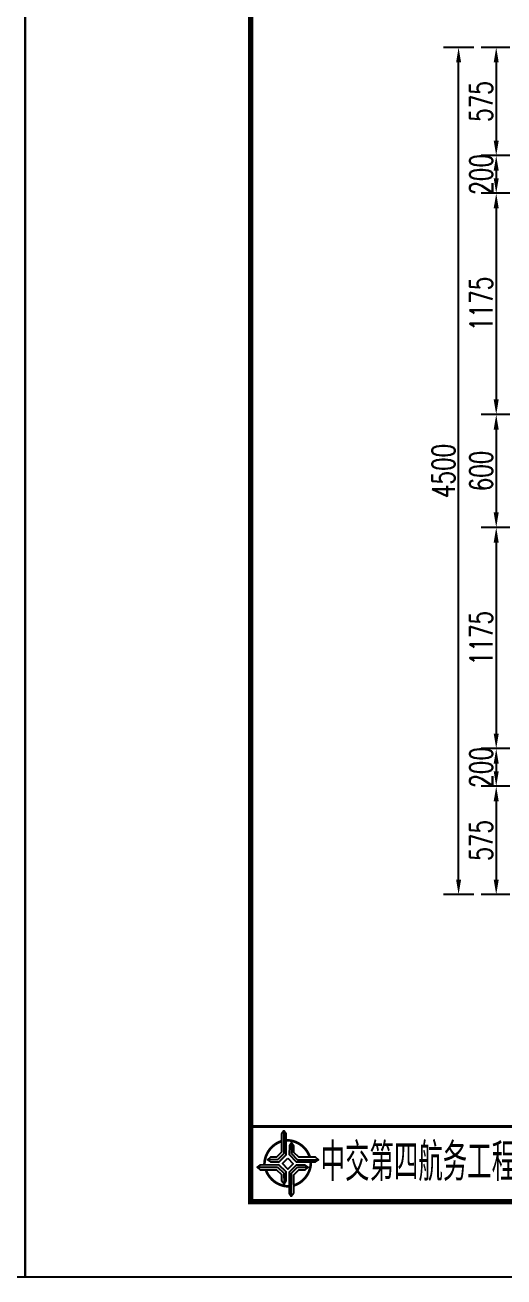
# Model space of a CAD drawing. Extents: x 941299 to 942979, y 2579300 to 2579597.
# Drawn here: x 941718.7 to 941782.4, y 2579299.9 to 2579466.1 of the extents above; entities that cross this region are included whole.
import ezdxf
from ezdxf.enums import TextEntityAlignment as Align

# ---------------------------------------------------------------- set-up
doc = ezdxf.new("R2010")
doc.units = 0
doc.layers.get('0').update_dxf_attribs({"linetype": 'CONTINUOUS'})
doc.layers.get('Defpoints').update_dxf_attribs({"linetype": 'CONTINUOUS'})
doc.layers.add('fz', color=7, linetype='CONTINUOUS')
doc.layers.add('图框', color=7, linetype='CONTINUOUS')
doc.styles.get("Standard").update_dxf_attribs({"font": 'simplex1.shx', "width": 0.7, "bigfont": 'hztxt.shx'})
doc.dimstyles.new('比例1：400', dxfattribs={"dimtxt": 3, "dimasz": 2, "dimexe": 2, "dimexo": 1, "dimgap": 0.5, "dimtad": 1, "dimlfac": 40, "dimzin": 13, "dimdsep": 46, "dimtxsty": 'Standard', "dimcen": -0.09, "dimclrd": 4, "dimclre": 4, "dimclrt": 256, "dimaunit": 1, "dimadec": 0, "dimazin": 0, "dimtfac": 0.0005, "dimtix": 1, "dimtmove": 2, "dimatfit": 3, "dimfxl": 0, "dimtolj": 1, "dimtzin": 13, "dimlwd": -1, "dimlwe": -1, "dimarcsym": 0})

# ---------------------------------------------------------------- blocks, each defined once
blk = doc.blocks.new('*D53')
at = {"layer": 'Defpoints', "color": 0}
for p in [(941784.21, 2579463.13), (941781.39, 2579448.76), (941784.21, 2579448.76)]:
    blk.add_point(p, dxfattribs=at)
at = {"layer": 'fz', "color": 4}
for p, q in [((941783.21, 2579463.13), (941779.39, 2579463.13)), ((941781.39, 2579461.13), (941781.39, 2579450.76)), ((941783.21, 2579448.76), (941779.39, 2579448.76))]:
    blk.add_line(p, q, dxfattribs=at)
for points in [[(941781.05, 2579461.13), (941781.72, 2579461.13), (941781.39, 2579463.13)], [(941781.05, 2579450.76), (941781.72, 2579450.76), (941781.39, 2579448.76)]]:
    blk.add_solid(points, dxfattribs=at)
at = {"layer": 'fz', "insert": (941779.39, 2579455.94), "char_height": 3, "attachment_point": 5, "rotation": 90}
blk.add_mtext('\\A1;575', dxfattribs=at)
blk = doc.blocks.new('*D54')
at = {"layer": 'Defpoints', "color": 0}
for p in [(941784.21, 2579448.76), (941781.39, 2579443.76), (941784.21, 2579443.76)]:
    blk.add_point(p, dxfattribs=at)
at = {"layer": 'fz', "color": 4}
for p, q in [((941783.21, 2579448.76), (941779.39, 2579448.76)), ((941781.39, 2579446.76), (941781.39, 2579445.76)), ((941783.21, 2579443.76), (941779.39, 2579443.76))]:
    blk.add_line(p, q, dxfattribs=at)
for points in [[(941781.05, 2579446.76), (941781.72, 2579446.76), (941781.39, 2579448.76)], [(941781.05, 2579445.76), (941781.72, 2579445.76), (941781.39, 2579443.76)]]:
    blk.add_solid(points, dxfattribs=at)
at = {"layer": 'fz', "insert": (941779.39, 2579446.26), "char_height": 3, "attachment_point": 5, "rotation": 90}
blk.add_mtext('\\A1;200', dxfattribs=at)
blk = doc.blocks.new('*D55')
at = {"layer": 'Defpoints', "color": 0}
for p in [(941784.21, 2579443.76), (941781.39, 2579414.38), (941784.21, 2579414.38)]:
    blk.add_point(p, dxfattribs=at)
at = {"layer": 'fz', "color": 4}
for p, q in [((941783.21, 2579443.76), (941779.39, 2579443.76)), ((941781.39, 2579441.76), (941781.39, 2579416.38)), ((941783.21, 2579414.38), (941779.39, 2579414.38))]:
    blk.add_line(p, q, dxfattribs=at)
for points in [[(941781.05, 2579441.76), (941781.72, 2579441.76), (941781.39, 2579443.76)], [(941781.05, 2579416.38), (941781.72, 2579416.38), (941781.39, 2579414.38)]]:
    blk.add_solid(points, dxfattribs=at)
at = {"layer": 'fz', "insert": (941779.39, 2579429.07), "char_height": 3, "attachment_point": 5, "rotation": 90}
blk.add_mtext('\\A1;1175', dxfattribs=at)
blk = doc.blocks.new('*D56')
at = {"layer": 'Defpoints', "color": 0}
for p in [(941784.21, 2579414.38), (941781.39, 2579399.38), (941784.21, 2579399.38)]:
    blk.add_point(p, dxfattribs=at)
at = {"layer": 'fz', "color": 4}
for p, q in [((941783.21, 2579414.38), (941779.39, 2579414.38)), ((941781.39, 2579412.38), (941781.39, 2579401.38)), ((941783.21, 2579399.38), (941779.39, 2579399.38))]:
    blk.add_line(p, q, dxfattribs=at)
for points in [[(941781.05, 2579412.38), (941781.72, 2579412.38), (941781.39, 2579414.38)], [(941781.05, 2579401.38), (941781.72, 2579401.38), (941781.39, 2579399.38)]]:
    blk.add_solid(points, dxfattribs=at)
at = {"layer": 'fz', "insert": (941779.39, 2579406.88), "char_height": 3, "attachment_point": 5, "rotation": 90}
blk.add_mtext('\\A1;600', dxfattribs=at)
blk = doc.blocks.new('*D57')
at = {"layer": 'Defpoints', "color": 0}
for p in [(941784.21, 2579399.38), (941781.39, 2579370.01), (941784.21, 2579370.01)]:
    blk.add_point(p, dxfattribs=at)
at = {"layer": 'fz', "color": 4}
for p, q in [((941783.21, 2579399.38), (941779.39, 2579399.38)), ((941781.39, 2579397.38), (941781.39, 2579372.01)), ((941783.21, 2579370.01), (941779.39, 2579370.01))]:
    blk.add_line(p, q, dxfattribs=at)
for points in [[(941781.05, 2579397.38), (941781.72, 2579397.38), (941781.39, 2579399.38)], [(941781.05, 2579372.01), (941781.72, 2579372.01), (941781.39, 2579370.01)]]:
    blk.add_solid(points, dxfattribs=at)
at = {"layer": 'fz', "insert": (941779.39, 2579384.69), "char_height": 3, "attachment_point": 5, "rotation": 90}
blk.add_mtext('\\A1;1175', dxfattribs=at)
blk = doc.blocks.new('*D58')
at = {"layer": 'Defpoints', "color": 0}
for p in [(941784.21, 2579370.01), (941781.39, 2579365.01), (941784.21, 2579365.01)]:
    blk.add_point(p, dxfattribs=at)
at = {"layer": 'fz', "color": 4}
for p, q in [((941783.21, 2579370.01), (941779.39, 2579370.01)), ((941781.39, 2579368.01), (941781.39, 2579367.01)), ((941783.21, 2579365.01), (941779.39, 2579365.01))]:
    blk.add_line(p, q, dxfattribs=at)
for points in [[(941781.05, 2579368.01), (941781.72, 2579368.01), (941781.39, 2579370.01)], [(941781.05, 2579367.01), (941781.72, 2579367.01), (941781.39, 2579365.01)]]:
    blk.add_solid(points, dxfattribs=at)
at = {"layer": 'fz', "insert": (941779.39, 2579367.51), "char_height": 3, "attachment_point": 5, "rotation": 90}
blk.add_mtext('\\A1;200', dxfattribs=at)
blk = doc.blocks.new('*D59')
at = {"layer": 'Defpoints', "color": 0}
for p in [(941784.21, 2579365.01), (941781.39, 2579350.63), (941784.21, 2579350.63)]:
    blk.add_point(p, dxfattribs=at)
at = {"layer": 'fz', "color": 4}
for p, q in [((941783.21, 2579365.01), (941779.39, 2579365.01)), ((941781.39, 2579363.01), (941781.39, 2579352.63)), ((941783.21, 2579350.63), (941779.39, 2579350.63))]:
    blk.add_line(p, q, dxfattribs=at)
for points in [[(941781.05, 2579363.01), (941781.72, 2579363.01), (941781.39, 2579365.01)], [(941781.05, 2579352.63), (941781.72, 2579352.63), (941781.39, 2579350.63)]]:
    blk.add_solid(points, dxfattribs=at)
at = {"layer": 'fz', "insert": (941779.39, 2579357.82), "char_height": 3, "attachment_point": 5, "rotation": 90}
blk.add_mtext('\\A1;575', dxfattribs=at)
blk = doc.blocks.new('*D60')
at = {"layer": 'Defpoints', "color": 0}
for p in [(941776.38, 2579463.13), (941779.39, 2579463.13), (941779.39, 2579350.63)]:
    blk.add_point(p, dxfattribs=at)
at = {"layer": 'fz', "color": 4}
for p, q in [((941778.39, 2579463.13), (941774.38, 2579463.13)), ((941776.38, 2579352.63), (941776.38, 2579461.13)), ((941778.39, 2579350.63), (941774.38, 2579350.63))]:
    blk.add_line(p, q, dxfattribs=at)
for points in [[(941776.05, 2579461.13), (941776.72, 2579461.13), (941776.38, 2579463.13)], [(941776.05, 2579352.63), (941776.72, 2579352.63), (941776.38, 2579350.63)]]:
    blk.add_solid(points, dxfattribs=at)
at = {"layer": 'fz', "insert": (941774.38, 2579406.88), "char_height": 3, "attachment_point": 5, "rotation": 90}
blk.add_mtext('\\A1;4500', dxfattribs=at)
blk = doc.blocks.new('tb')
at = {"lineweight": -3}
h = blk.add_hatch(color=256, dxfattribs=at)
h.paths.add_polyline_path([(-1.23, -0.13), (-3.78, -0.14), (-4.14, -0.41), (-1.4, -0.44), (-0.56, -1.24), (-0.54, -2.62), (-0.27, -2.2), (-0.26, -1.06)])
h.paths.add_polyline_path([(0.13, -1.08), (0.14, -3.86), (0.41, -4.26), (0.44, -1.24), (1.25, -0.43), (2.66, -0.43), (2.26, -0.16), (1.07, -0.15)])
h.paths.add_polyline_path([(1.08, 0.3), (3.62, 0.3), (4.02, 0.56), (1.25, 0.57), (0.43, 1.39), (0.43, 2.8), (0.16, 2.41), (0.15, 1.24)])
h.paths.add_polyline_path([(-0.28, 1.21), (-0.28, 3.99), (-0.56, 4.39), (-0.57, 1.41), (-1.38, 0.6), (-2.74, 0.56), (-2.33, 0.3), (-1.2, 0.29)])
for p, q in [((-0.56, 4.39), (-0.57, 1.41)), ((0.43, 2.8), (0.43, 1.39)), ((-1.38, 0.6), (-2.74, 0.56)), ((-0.57, 1.41), (-1.38, 0.6)), ((0.43, 1.39), (1.25, 0.57)), ((1.25, 0.57), (4.02, 0.56)), ((-4.14, -0.41), (-1.4, -0.44)), ((-1.4, -0.44), (-0.56, -1.24)), ((-0.56, -1.24), (-0.54, -2.62)), ((0.41, -4.26), (0.44, -1.24)), ((0.44, -1.24), (1.25, -0.43)), ((1.25, -0.43), (2.66, -0.43))]:
    blk.add_line(p, q, dxfattribs=at)
at = {"lineweight": -3, "flags": 128}
for points in [[(-0.9, 3.99), (-0.9, 1.58), (-1.53, 0.91), (-2.34, 0.91), (-2.74, 0.56), (-2.33, 0.3), (-1.2, 0.29), (-0.28, 1.21), (-0.28, 3.99), (-0.56, 4.39)], [(3.62, 0.92), (1.43, 0.92), (0.77, 1.54), (0.77, 2.38), (0.43, 2.8), (0.16, 2.41), (0.15, 1.24), (1.08, 0.3), (3.62, 0.3), (4.02, 0.56)], [(-0.04, 0.77), (0.68, 0.04), (-0.04, -0.69), (-0.77, 0.05)], [(-3.73, -0.76), (-1.54, -0.76), (-0.89, -1.39), (-0.89, -2.21), (-0.54, -2.62), (-0.27, -2.2), (-0.26, -1.06), (-1.23, -0.13), (-3.78, -0.14), (-4.14, -0.41)], [(0.75, -3.85), (0.75, -1.43), (1.4, -0.78), (2.26, -0.78), (2.66, -0.43), (2.26, -0.16), (1.07, -0.15), (0.13, -1.08), (0.14, -3.86), (0.41, -4.26)]]:
    blk.add_lwpolyline(points, close=True, dxfattribs=at)
at = {"lineweight": -3, "const_width": 0.35, "flags": 128}
for points in [[(2.88, 0.92, 0.324403), (-0.24, 3.15)], [(-0.9, 3.02, 0.324167), (-3.16, -0.14)], [(0.75, -2.86, 0.325418), (3.02, 0.26)], [(-2.98, -0.76, 0.322976), (0.14, -2.98)]]:
    blk.add_lwpolyline(points, format="xyb", dxfattribs=at)

msp = doc.modelspace()

# ---------------------------------------------------------------- linework, layer by layer
for points in [[(941718.72533, 2579299.85013), (941718.72533, 2579596.85013), (941298.72533, 2579596.85013), (941298.72533, 2579299.85013)], [(942138.72533, 2579299.85013), (942138.72533, 2579596.85013), (941718.72533, 2579596.85013), (941718.72533, 2579299.85013)], [(942138.72533, 2579299.85013), (942138.72533, 2579596.85013), (941718.72533, 2579596.85013), (941718.72533, 2579299.85013)]]:
    msp.add_lwpolyline(points, close=True)
at = {"layer": '图框'}
for points, const_width in [([(942128.72533, 2579586.85013), (941748.72533, 2579586.85013), (941748.72533, 2579309.85013), (942128.72533, 2579309.85013), (942128.72533, 2579586.85013)], 0.7), ([(941748.72533, 2579319.85013), (942128.72533, 2579319.85013)], 0.4)]:
    msp.add_lwpolyline(points, dxfattribs=dict(at, const_width=const_width))

# ---------------------------------------------------------------- block references
at = {"layer": '图框', "lineweight": -3}
msp.add_blockref('tb', (941753.72106, 2579314.85547), dxfattribs=at)

# ---------------------------------------------------------------- texts
at = {"layer": '图框', "width": 0.65}
msp.add_text('中交第四航务工程勘察设计院有限公司', height=5, dxfattribs=at).set_placement((941785.65617, 2579315.09858), align=Align.MIDDLE_CENTER)

# ---------------------------------------------------------------- dimensions: what is measured, and where the dimension line sits
at = {"layer": 'fz'}
for base, p1, p2, picture, middle in [((941776.38461, 2579463.13137), (941779.38549, 2579350.63137), (941779.38549, 2579463.13137), '*D60', (941774.38461, 2579406.88137)), ((941781.38549, 2579448.75637), (941784.2134, 2579463.13137), (941784.2134, 2579448.75637), '*D53', (941779.38549, 2579455.94387)), ((941781.38549, 2579443.75637), (941784.2134, 2579448.75648), (941784.2134, 2579443.75637), '*D54', (941779.38549, 2579446.25643)), ((941781.38549, 2579414.38137), (941784.2134, 2579443.75637), (941784.2134, 2579414.38137), '*D55', (941779.38549, 2579429.06887)), ((941781.38549, 2579399.38137), (941784.2134, 2579414.38137), (941784.2134, 2579399.38137), '*D56', (941779.38549, 2579406.88137)), ((941781.38549, 2579370.00637), (941784.2134, 2579399.38137), (941784.2134, 2579370.00637), '*D57', (941779.38549, 2579384.69387)), ((941781.38549, 2579365.00627), (941784.2134, 2579370.00637), (941784.2134, 2579365.00627), '*D58', (941779.38549, 2579367.50632)), ((941781.38549, 2579350.63137), (941784.2134, 2579365.00627), (941784.2134, 2579350.63137), '*D59', (941779.38549, 2579357.81882))]:
    dim = msp.add_linear_dim(base=base, p1=p1, p2=p2, angle=90, dimstyle='比例1：400', override={"dimtxsty": 'Standard'}, dxfattribs=at)
    dim.commit()
    dim.dimension.update_dxf_attribs({"geometry": picture, "text_midpoint": middle})

doc.saveas('drawing.dxf')
